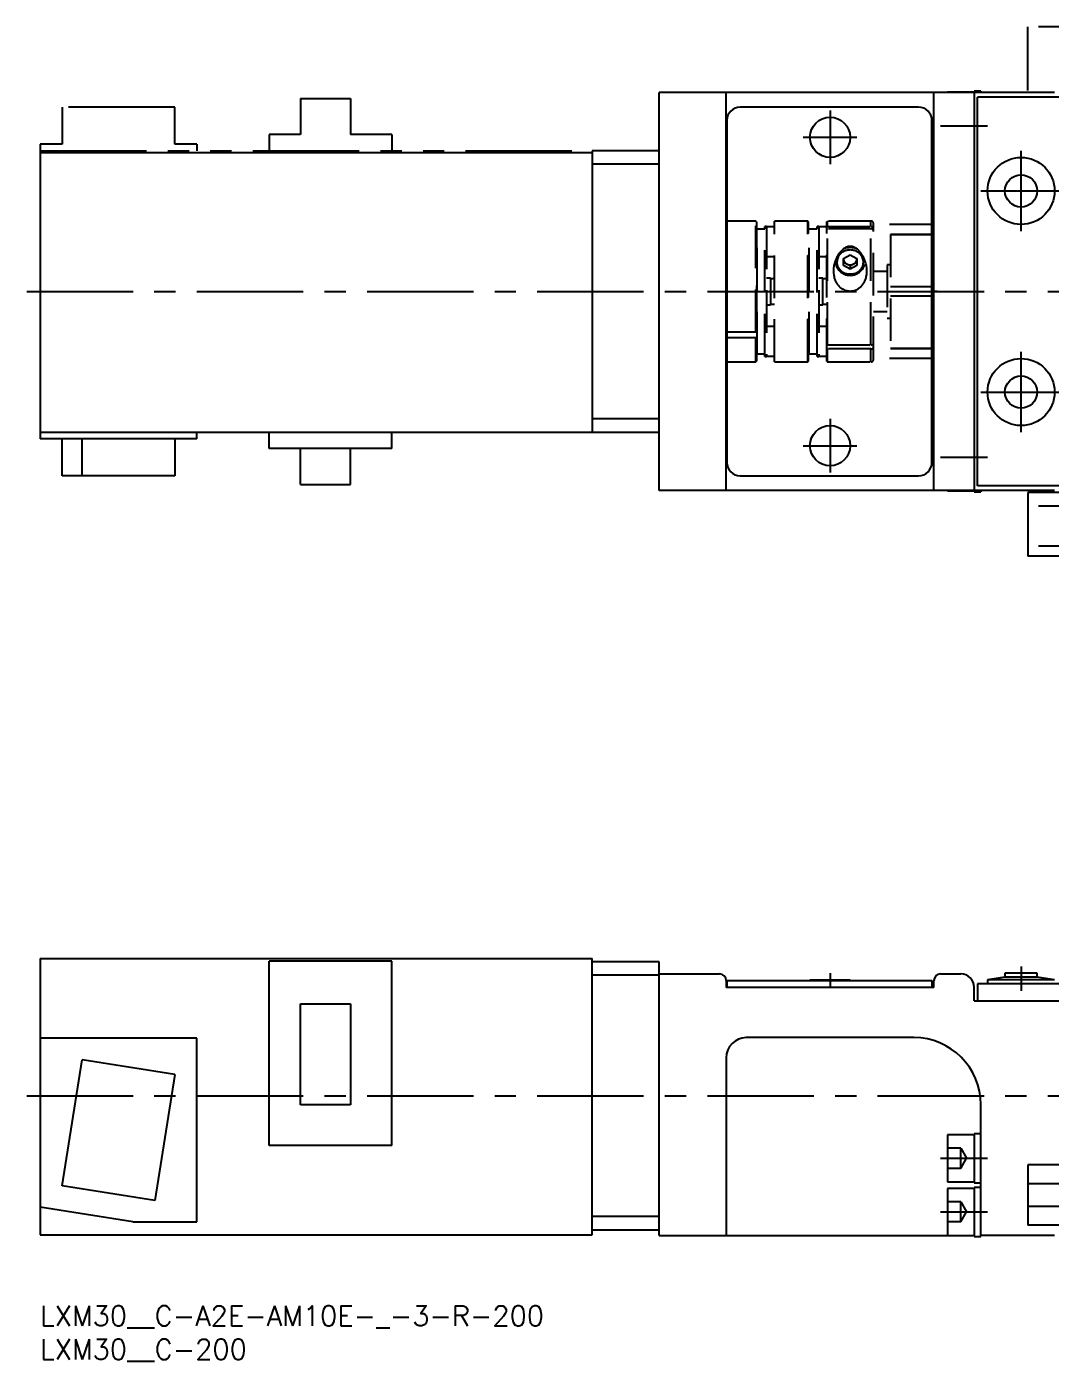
# Model space of a CAD drawing. Extents: x -2 to 454, y -8 to 207.
# Drawn here: x -2 to 150.8, y -8.3 to 190.8 of the extents above; entities that cross this region are included whole.
import ezdxf

# ---------------------------------------------------------------- set-up
doc = ezdxf.new("R2010")
doc.units = 0
doc.header["$LTSCALE"] = 0.5
for name, pattern in [('CENTER', [50.8, 31.75, -6.35, 6.35, -6.35]), ('DASHED', [19.05, 12.7, -6.35]), ('PHANTOM', [63.5, 31.75, -6.35, 6.35, -6.35, 6.35, -6.35])]:
    doc.linetypes.add(name, pattern=pattern)
for name, color, linetype in [('MSM_CENTER', 1, 'CENTER'), ('MSM_CONTINUOUS', 7, 'CONTINUOUS'), ('MSM_DASHED', 4, 'DASHED'), ('MSM_IMAGINARY', 6, 'PHANTOM'), ('MSM_PART_NUMBER', 7, 'CONTINUOUS')]:
    doc.layers.add(name, color=color, linetype=linetype)
doc.styles.get("Standard").update_dxf_attribs({"font": 'txt.shx', "height": 3, "bigfont": 'bigfont.shx'})

# ---------------------------------------------------------------- blocks, each defined once
blk = doc.blocks.new('*U8')
at = {"layer": 'MSM_PART_NUMBER'}
blk.add_text('LXM30__C-200', height=3, dxfattribs=at).set_placement((0, -8))
blk = doc.blocks.new('*U9')
at = {"layer": 'MSM_PART_NUMBER'}
blk.add_text('LXM30__C-A2E-AM10E-_-3-R-200', height=3, dxfattribs=at).set_placement((0, -3))

msp = doc.modelspace()

# ---------------------------------------------------------------- linework, layer by layer
at = {"layer": 'MSM_CENTER'}
for p, q in [((117.9, 178.3), (117.9, 170.3)), ((134.4, 176), (141.4, 176)), ((113.9, 174.3), (121.9, 174.3)), ((146.4, 160.3), (146.4, 172.3)), ((140.4, 166.3), (152.4, 166.3)), ((-2, 151.3), (364.4, 151.3)), ((146.4, 130.3), (146.4, 142.3)), ((140.4, 136.3), (152.4, 136.3)), ((117.9, 132.3), (117.9, 124.3)), ((113.9, 128.3), (121.9, 128.3)), ((134.4, 126.6), (141.4, 126.6)), ((146.4, 50.6), (146.4, 47)), ((117.9, 49.6), (117.9, 47.49)), ((-2, 31.3), (364.4, 31.3)), ((134.4, 22), (141.4, 22)), ((134.4, 14), (141.4, 14))]:
    msp.add_line(p, q, dxfattribs=at)
at = {"layer": 'MSM_CONTINUOUS'}
for p, q in [((140.4, 181.2), (139.4, 181.2)), ((139.4, 181.2), (139.4, 121.4)), ((140.4, 181.2), (140.4, 181)), ((151.4, 181), (92.4, 181)), ((92.4, 121.6), (92.4, 181)), ((102.4, 121.6), (102.4, 181)), ((133.4, 121.6), (133.4, 181)), ((135.4, 181.05), (135.4, 181)), ((139.4, 181.05), (135.4, 181.05)), ((139.9, 122.3), (139.9, 180.3)), ((224.4, 180.3), (139.9, 180.3)), ((131.1, 178.8), (104.5, 178.8)), ((102.5, 176.8), (102.5, 125.8)), ((133.1, 125.8), (133.1, 176.8)), ((82.4, 172), (0, 172)), ((0, 172), (0, 129.3)), ((82.4, 172.3), (82.4, 130.3)), ((92.4, 172.3), (82.4, 172.3)), ((92.4, 170.3), (82.4, 170.3)), ((102.4, 169.5), (102.5, 169.5)), ((133.1, 169.5), (133.4, 169.5)), ((102.5, 161.3), (102.4, 161.3)), ((133.4, 161.3), (133.1, 161.3)), ((133.4, 159.8), (133.1, 159.8)), ((133.4, 159.77), (133.1, 159.77)), ((133.1, 152.02), (133.4, 152.02)), ((133.4, 150.58), (133.1, 150.58)), ((133.4, 142.83), (133.1, 142.83)), ((133.4, 142.8), (133.1, 142.8)), ((102.5, 141.3), (102.4, 141.3)), ((133.4, 141.3), (133.1, 141.3)), ((92.4, 132.3), (82.4, 132.3)), ((102.5, 133.1), (102.4, 133.1)), ((133.4, 133.1), (133.1, 133.1)), ((0, 130.3), (92.4, 130.3)), ((23.4, 129.3), (23.4, 130.3)), ((34.2, 127.9), (34.2, 130.3)), ((52.5, 127.9), (52.5, 130.3)), ((23.4, 129.3), (0, 129.3)), ((3.3, 123.8), (3.3, 129.3)), ((6.27, 123.8), (6.27, 129.3)), ((20.1, 129.3), (20.1, 123.8)), ((52.5, 127.9), (34.2, 127.9)), ((38.87, 122.5), (38.87, 127.9)), ((46.32, 122.5), (46.32, 127.9)), ((20.1, 123.8), (3.3, 123.8)), ((104.5, 123.8), (131.1, 123.8)), ((38.87, 122.5), (46.32, 122.5)), ((151.4, 121.6), (92.4, 121.6)), ((135.4, 121.6), (135.4, 121.55)), ((135.4, 121.55), (139.4, 121.55)), ((224.4, 122.3), (139.9, 122.3)), ((140.4, 121.6), (140.4, 121.4)), ((139.4, 121.4), (140.4, 121.4)), ((355.4, 121.3), (147.4, 121.3)), ((147.4, 121.3), (147.4, 111.8)), ((224.4, 111.8), (147.4, 111.8)), ((0, 51.8), (82.4, 51.8)), ((0, 51.8), (0, 10.6)), ((82.4, 10.6), (82.4, 51.8)), ((52.5, 51.4), (34.2, 51.4)), ((34.2, 23.9), (34.2, 51.4)), ((52.5, 23.9), (52.5, 51.4)), ((92.4, 51.3), (82.4, 51.3)), ((92.4, 10.5), (92.4, 51.3)), ((92.4, 49.3), (82.4, 49.3)), ((92.4, 49.5), (101.4, 49.5)), ((102.4, 48.5), (102.4, 47.5)), ((102.5, 48.5), (102.5, 47.5)), ((102.5, 48.5), (133.1, 48.5)), ((114.9, 48.6), (120.9, 48.6)), ((114.9, 48.6), (114.9, 48.5)), ((120.9, 48.5), (120.9, 48.6)), ((133.1, 48.5), (133.1, 47.5)), ((133.4, 47.5), (133.4, 48.5)), ((134.4, 49.5), (137.4, 49.5)), ((139.9, 48), (139.9, 45.5)), ((224.4, 48), (139.9, 48)), ((144, 49), (141.4, 48.6)), ((141.4, 48.6), (141.4, 48)), ((151.4, 48.6), (141.4, 48.6)), ((144, 49.6), (144, 49)), ((148.8, 49.6), (144, 49.6)), ((148.8, 49), (144, 49)), ((148.8, 49), (148.8, 49.6)), ((151.4, 48.6), (148.8, 49)), ((133.4, 47.5), (102.4, 47.5)), ((139.4, 45.5), (139.4, 47.5)), ((38.87, 29.95), (38.87, 45.05)), ((38.87, 45.05), (46.32, 45.05)), ((46.32, 45.05), (46.32, 29.95)), ((139.4, 45.5), (224.4, 45.5)), ((23.4, 39.9), (0, 39.9)), ((23.4, 12.5), (23.4, 39.9)), ((130.4, 40), (105.4, 40)), ((3.3, 17.91), (6.27, 36.68)), ((20.1, 34.49), (6.27, 36.68)), ((102.4, 37), (102.4, 10.5)), ((20.1, 34.49), (17.13, 15.72)), ((46.32, 29.95), (38.87, 29.95)), ((140.4, 10.35), (140.4, 30)), ((52.5, 23.9), (34.2, 23.9)), ((139.4, 25.5), (135.4, 25.5)), ((135.4, 25.5), (135.4, 18.5)), ((140.4, 25.65), (139.4, 25.65)), ((139.4, 25.65), (139.4, 18.35)), ((195.65, 21), (147.4, 21)), ((147.4, 21), (147.4, 12)), ((135.4, 18.5), (139.4, 18.5)), ((139.4, 18.35), (140.4, 18.35)), ((183.65, 18.2), (147.4, 18.2)), ((17.13, 15.72), (3.3, 17.91)), ((139.4, 17.5), (135.4, 17.5)), ((135.4, 17.5), (135.4, 10.5)), ((140.4, 17.65), (139.4, 17.65)), ((139.4, 17.65), (139.4, 10.35)), ((13.82, 12.5), (0, 14.69)), ((183.65, 14.8), (147.4, 14.8)), ((13.82, 12.5), (23.4, 12.5)), ((92.4, 13.3), (82.4, 13.3)), ((355.4, 12), (147.4, 12)), ((0, 10.6), (82.4, 10.6)), ((92.4, 11.3), (82.4, 11.3)), ((92.4, 10.5), (139.4, 10.5)), ((139.4, 10.35), (140.4, 10.35)), ((151.4, 10.5), (140.4, 10.5))]:
    msp.add_line(p, q, dxfattribs=at)
for centre, radius in [((117.9, 174.3), 3), ((146.4, 166.3), 5), ((146.4, 166.3), 2.4), ((146.4, 136.3), 5), ((146.4, 136.3), 2.4), ((117.9, 128.3), 3)]:
    msp.add_circle(centre, radius, dxfattribs=at)
for centre, radius, start, end in [((104.5, 176.8), 2, 90, 180), ((131.1, 176.8), 2, 0, 90), ((104.5, 125.8), 2, 180, 270), ((131.1, 125.8), 2, 270, 0), ((101.4, 48.5), 1, 0, 90), ((134.4, 48.5), 1, 90, 180), ((137.4, 47.5), 2, 0, 90), ((105.4, 37), 3, 90, 180), ((130.4, 30), 10, 0, 90)]:
    msp.add_arc(centre, radius, start, end, dxfattribs=at)
at = {"layer": 'MSM_DASHED'}
for p, q in [((106.8, 161.8), (102.4, 161.8)), ((106.9, 161.7), (106.8, 161.8)), ((106.8, 145.24), (106.8, 161.8)), ((106.9, 161.7), (106.9, 140.9)), ((114.6, 161.8), (109.6, 161.8)), ((109.6, 140.8), (109.6, 161.8)), ((114.7, 161.7), (114.6, 161.8)), ((114.6, 140.8), (114.6, 161.8)), ((114.7, 140.9), (114.7, 161.7)), ((117.5, 161.8), (117.4, 161.7)), ((117.4, 140.9), (117.4, 161.7)), ((124, 161.8), (117.5, 161.8)), ((117.5, 160.98), (117.5, 161.8)), ((124, 160.98), (124, 161.8)), ((124.4, 141.2), (124.4, 161.4)), ((133.1, 161.3), (124.4, 161.3)), ((106.9, 160.55), (107, 160.66)), ((107, 141.94), (107, 160.66)), ((107, 160.66), (108.15, 160.66)), ((108.4, 161), (108.15, 161)), ((108.15, 141.6), (108.15, 161)), ((108.4, 161), (108.4, 141.6)), ((109.6, 160.95), (108.4, 160.95)), ((114.7, 160.55), (114.8, 160.66)), ((114.8, 141.94), (114.8, 160.66)), ((114.8, 160.66), (115.95, 160.66)), ((116.2, 161), (115.95, 161)), ((115.95, 141.6), (115.95, 161)), ((116.2, 161), (116.2, 141.6)), ((117.4, 160.95), (116.2, 160.95)), ((117.4, 160.89), (117.5, 160.98)), ((117.5, 160.64), (117.4, 160.55)), ((117.5, 160.98), (124, 160.98)), ((117.5, 143.34), (117.5, 160.64)), ((124, 160.64), (117.5, 160.64)), ((124, 143.34), (124, 160.64)), ((126.9, 159.8), (126.9, 142.8)), ((133.1, 159.8), (126.9, 159.8)), ((133.1, 159.77), (126.9, 159.77)), ((108.4, 156.5), (109.6, 156.5)), ((116.2, 156.5), (117.4, 156.5)), ((119.9, 156.22), (120.9, 156.75)), ((119.9, 155.18), (119.9, 156.22)), ((119.9, 156.16), (119.9, 156.22)), ((120.4, 155.38), (119.9, 155.64)), ((120.9, 155.12), (120.4, 155.38)), ((120.9, 156.75), (121.9, 156.22)), ((121.4, 155.38), (120.9, 155.12)), ((121.9, 155.64), (121.4, 155.38)), ((121.9, 156.22), (121.9, 155.18)), ((121.9, 156.22), (121.9, 156.16)), ((126.4, 155.3), (126.4, 147.3)), ((126.9, 155.3), (126.4, 155.3)), ((109, 153.3), (108.4, 153.3)), ((109, 153.3), (109, 149.3)), ((116.8, 153.3), (116.2, 153.3)), ((116.8, 149.3), (116.8, 153.3)), ((120.9, 154.65), (119.9, 155.18)), ((121.9, 155.18), (120.9, 154.65)), ((120.9, 155.12), (120.9, 154.65)), ((126.4, 154.3), (124.4, 154.3)), ((109.6, 153.2), (109, 153.2)), ((117.4, 153.2), (116.8, 153.2)), ((126.9, 152.02), (133.1, 152.02)), ((109, 149.4), (109.6, 149.4)), ((116.8, 149.4), (117.4, 149.4)), ((133.1, 150.58), (126.9, 150.58)), ((133.9, 151.3), (133.4, 151.3)), ((108.4, 149.3), (109, 149.3)), ((116.2, 149.3), (116.8, 149.3)), ((124.4, 148.3), (126.4, 148.3)), ((109.6, 146.1), (108.4, 146.1)), ((117.4, 146.1), (116.2, 146.1)), ((126.4, 147.3), (126.9, 147.3)), ((106.8, 145.24), (102.4, 145.24)), ((102.4, 144.45), (106.8, 144.45)), ((106.9, 145.3), (106.8, 145.24)), ((106.8, 144.45), (106.9, 144.51)), ((106.8, 140.8), (106.8, 144.45)), ((117.4, 143.42), (117.5, 143.34)), ((117.5, 143.34), (124, 143.34)), ((107, 141.94), (106.9, 142.05)), ((108.15, 141.94), (107, 141.94)), ((108.15, 141.6), (108.4, 141.6)), ((108.4, 141.65), (109.6, 141.65)), ((114.8, 141.94), (114.7, 142.05)), ((115.95, 141.94), (114.8, 141.94)), ((115.95, 141.6), (116.2, 141.6)), ((116.2, 141.65), (117.4, 141.65)), ((117.5, 142.73), (117.4, 142.81)), ((124, 142.73), (117.5, 142.73)), ((117.5, 140.8), (117.5, 142.73)), ((124, 140.8), (124, 142.73)), ((126.9, 142.83), (133.1, 142.83)), ((126.9, 142.8), (133.1, 142.8)), ((102.4, 140.8), (106.8, 140.8)), ((106.8, 140.8), (106.9, 140.9)), ((109.6, 140.8), (114.6, 140.8)), ((114.6, 140.8), (114.7, 140.9)), ((117.4, 140.9), (117.5, 140.8)), ((117.5, 140.8), (124, 140.8)), ((133.1, 141.3), (124.4, 141.3)), ((355.4, 119.3), (147.4, 119.3)), ((355.4, 113.3), (147.4, 113.3)), ((137.4, 23.5), (135.4, 23.5)), ((137.4, 20.5), (137.4, 23.5)), ((137.4, 23.5), (138.27, 22)), ((137.4, 20.5), (138.27, 22)), ((137.4, 20.5), (135.4, 20.5)), ((137.4, 15.5), (135.4, 15.5)), ((137.4, 12.5), (137.4, 15.5)), ((137.4, 15.5), (138.27, 14)), ((137.4, 12.5), (138.27, 14)), ((137.4, 12.5), (135.4, 12.5))]:
    msp.add_line(p, q, dxfattribs=at)
for centre, radius, start, end in [((124, 161.4), 0.4, 360, 90), ((124.01, 160.59), 0.388, 3.6691, 91.9187), ((124.02, 160.26), 0.383, 3.0298, 92.5605), ((122.5, 154.56), 4.05, 131.1811, 162.0231), ((120.9, 156.45), 1.57, 47.0289, 132.8208), ((120.9, 155.4), 2.45, 64.0492, 115.8005), ((120.9, 155.05), 2.44, 65.833, 114.2666), ((119.3, 154.55), 4.05, 17.9887, 48.7174), ((122.57, 154.39), 4.17, 160.0888, 196.644), ((120.9, 155.97), 2.26, 184.0872, 355.9128), ((120.69, 155.68), 1.77, 116.3818, 199.8578), ((120.8, 156.18), 0.895, 181.1898, 243.8074), ((120.9, 156.35), 1.09, 242.6465, 297.3535), ((121, 156.18), 0.895, 296.1926, 358.8102), ((121.11, 155.68), 1.77, 340.2418, 63.7178), ((119.23, 154.39), 4.17, 343.356, 19.9112), ((120.84, 155.88), 1.99, 203.7986, 250.5489), ((120.9, 156.75), 2.84, 255.252, 284.8476), ((120.96, 155.88), 1.99, 289.5508, 336.301), ((121.08, 153.93), 2.61, 196.4132, 241.8776), ((120.9, 153.64), 2.27, 242.4898, 300.4164), ((120.71, 153.94), 2.62, 300.7709, 343.5463), ((124.04, 143.71), 0.367, 264.3775, 352.1645), ((124.03, 143.1), 0.375, 265.4296, 351.1121), ((124, 141.2), 0.4, 270, 0)]:
    msp.add_arc(centre, radius, start, end, dxfattribs=at)
at = {"layer": 'MSM_IMAGINARY'}
for p, q in [((147.4, 181.3), (147.4, 190.8)), ((355.4, 190.8), (147.4, 190.8)), ((38.87, 180.1), (38.87, 174.7)), ((38.87, 180.1), (46.32, 180.1)), ((46.32, 180.1), (46.32, 174.7)), ((3.3, 178.8), (3.3, 173.3)), ((20.1, 178.8), (3.3, 178.8)), ((20.1, 173.3), (20.1, 178.8)), ((0, 173.3), (0, 172)), ((3.3, 173.3), (0, 173.3)), ((23.4, 173.3), (20.1, 173.3)), ((23.4, 173.3), (23.4, 172.3)), ((34.2, 174.7), (34.2, 172.3)), ((38.87, 174.7), (34.2, 174.7)), ((52.5, 174.7), (46.32, 174.7)), ((52.5, 174.7), (52.5, 172.3)), ((0, 172.3), (82.4, 172.3))]:
    msp.add_line(p, q, dxfattribs=at)

# ---------------------------------------------------------------- block references
at = {"layer": 'MSM_CONTINUOUS'}
for name in ['*U9', '*U8']:
    msp.add_blockref(name, (0, 0), dxfattribs=at)

doc.saveas('drawing.dxf')
